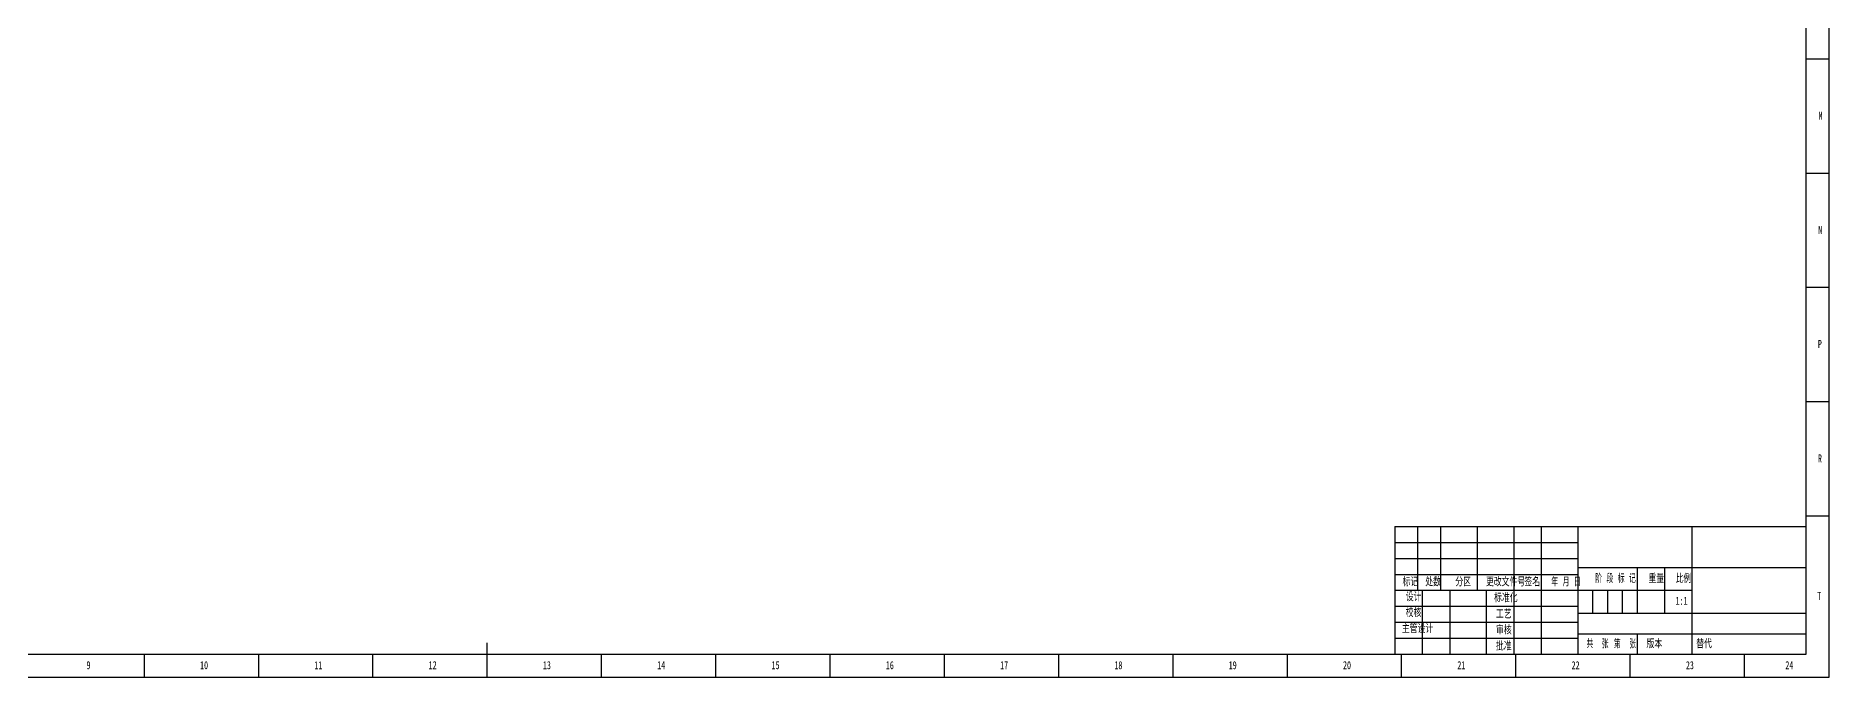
# Model space of a CAD drawing. Header units: millimetres. Extents: x 0 to 1189, y 0 to 841.
# Drawn here: x 405 to 1189, y 0 to 281 of the extents above; entities that cross this region are included whole.
import ezdxf

# ---------------------------------------------------------------- set-up
doc = ezdxf.new("R2010")
doc.units = ezdxf.units.MM
for name, color, linetype in [('10', 7, 'Continuous'), ('5', 7, 'Continuous'), ('9', 7, 'Continuous'), ('SLD-0', 7, 'Continuous')]:
    doc.layers.add(name, color=color, linetype=linetype)
doc.styles.add('SLDTEXTSTYLE0', font='TXT', dxfattribs={"width": 0.7, "bigfont": 'bigfont'})
doc.styles.add('SLDTEXTSTYLE1', font='TXT', dxfattribs={"width": 0.6, "bigfont": 'bigfont'})
doc.styles.add('SLDTEXTSTYLE2', font='TXT', dxfattribs={"width": 0.614286, "bigfont": 'bigfont'})
doc.styles.add('SLDTEXTSTYLE3', font='TXT', dxfattribs={"width": 0.62, "bigfont": 'bigfont'})
doc.styles.add('SLDTEXTSTYLE5', font='TXT', dxfattribs={"width": 0.7})

msp = doc.modelspace()

# ---------------------------------------------------------------- linework, layer by layer
at = {"layer": '5', "color": 7}
for p, q in [((1189, 0), (1189, 841)), ((999, 59), (1079, 59)), ((999, 52), (1079, 52)), ((1085.5, 38), (1085.5, 28)), ((1092, 38), (1092, 28)), ((1098.5, 38), (1098.5, 28)), ((0, 0), (1189, 0))]:
    msp.add_line(p, q, dxfattribs=at)
at = {"layer": '5', "color": 7, "lineweight": 25}
for p, q in [((1179, 10), (1179, 831.05)), ((999, 66), (1179, 66)), ((999, 66), (999, 10)), ((1009, 66), (1009, 38)), ((1019, 66), (1019, 38)), ((1035, 66), (1035, 38)), ((1051, 66), (1051, 10)), ((1063, 66), (1063, 10)), ((1079, 66), (1079, 10)), ((1129, 66), (1129, 38)), ((1079, 48), (1179, 48)), ((1105, 48), (1105, 28)), ((1117, 48), (1117, 28)), ((999, 45), (1079, 45)), ((999, 38), (1129, 38)), ((1011, 38), (1011, 10)), ((1023, 38), (1023, 10)), ((1039, 38), (1039, 10)), ((1129, 38), (1129, 10)), ((999, 31), (1079, 31)), ((999, 24), (1079, 24)), ((1079, 28), (1179, 28)), ((999, 17), (1079, 17)), ((1079.01, 18.98), (1179, 18.98)), ((0, 10), (1179, 10))]:
    msp.add_line(p, q, dxfattribs=at)
at = {"layer": '5'}
for p, q in [((1189, 270.5), (1179, 270.5)), ((1189, 220.5), (1179, 220.5)), ((1189, 170.5), (1179, 170.5)), ((1189, 120.5), (1179, 120.5)), ((1189, 70.5), (1179, 70.5)), ((452, 0), (452, 10)), ((502, 0), (502, 10)), ((552, 0), (552, 10)), ((652, 0), (652, 10)), ((702, 0), (702, 10)), ((752, 0), (752, 10)), ((802, 0), (802, 10)), ((852, 0), (852, 10)), ((902, 0), (902, 10)), ((952, 0), (952, 10)), ((1002, 0), (1002, 10)), ((1052, 0), (1052, 10)), ((1102, 0), (1102, 10)), ((1152, 0), (1152, 10))]:
    msp.add_line(p, q, dxfattribs=at)
at = {"layer": '5', "lineweight": 25}
for p, q in [((1105, 18.98), (1105, 10)), ((602, 0), (602, 15))]:
    msp.add_line(p, q, dxfattribs=at)

# ---------------------------------------------------------------- texts
at = {"layer": '10', "char_height": 3.5, "attachment_point": 2}
for s, insert, style in [('M', (1185.21, 247.55), 'SLDTEXTSTYLE5'), ('N', (1185.1, 197.48), 'SLDTEXTSTYLE5'), ('P', (1184.94, 147.55), 'SLDTEXTSTYLE5'), ('R', (1184.98, 97.48), 'SLDTEXTSTYLE5'), ('T', (1184.66, 37.3), 'SLDTEXTSTYLE5'), ('校核', (1007.18, 29.86), 'SLDTEXTSTYLE0'), ('主管设计', (1008.93, 22.83), 'SLDTEXTSTYLE0'), ('9', (427.55, 6.98), 'SLDTEXTSTYLE5'), ('10', (478.09, 6.98), 'SLDTEXTSTYLE5'), ('11', (528.09, 6.98), 'SLDTEXTSTYLE5'), ('12', (578.09, 6.98), 'SLDTEXTSTYLE5'), ('13', (628.09, 6.98), 'SLDTEXTSTYLE5'), ('14', (678.09, 6.98), 'SLDTEXTSTYLE5'), ('15', (728.09, 6.98), 'SLDTEXTSTYLE5'), ('16', (778.09, 6.98), 'SLDTEXTSTYLE5'), ('17', (828.09, 6.98), 'SLDTEXTSTYLE5'), ('18', (878.09, 6.98), 'SLDTEXTSTYLE5'), ('19', (928.09, 6.98), 'SLDTEXTSTYLE5'), ('20', (978.09, 6.98), 'SLDTEXTSTYLE5'), ('21', (1028.09, 6.98), 'SLDTEXTSTYLE5'), ('22', (1078.09, 6.98), 'SLDTEXTSTYLE5'), ('23', (1128.09, 6.98), 'SLDTEXTSTYLE5'), ('24', (1171.59, 6.98), 'SLDTEXTSTYLE5')]:
    msp.add_mtext(s, dxfattribs=dict(at, insert=insert, style=style))
at = {"layer": '10', "color": 7, "insert": (1112.53, 16.19), "char_height": 3.5, "attachment_point": 2, "style": 'SLDTEXTSTYLE0'}
msp.add_mtext('版本', dxfattribs=at)
at = {"layer": '9', "color": 7, "char_height": 3.5, "attachment_point": 2}
for s, insert, style in [('标记', (1005.82, 43.31), 'SLDTEXTSTYLE0'), ('处数', (1015.76, 43.31), 'SLDTEXTSTYLE0'), ('分区', (1028.92, 43.31), 'SLDTEXTSTYLE0'), ('更改文件号', (1047.47, 43.31), 'SLDTEXTSTYLE0'), ('签名', (1059.15, 43.31), 'SLDTEXTSTYLE0'), ('年 月 日', (1073.91, 43.31), 'SLDTEXTSTYLE3'), ('阶 段 标 记', (1095.54, 44.81), 'SLDTEXTSTYLE2'), ('重量', (1113.4, 44.81), 'SLDTEXTSTYLE0'), ('比例', (1125.29, 44.81), 'SLDTEXTSTYLE0'), ('设计', (1007.23, 36.77), 'SLDTEXTSTYLE0'), ('标准化', (1047.57, 36.36), 'SLDTEXTSTYLE0'), ('工艺', (1046.68, 29.23), 'SLDTEXTSTYLE0'), ('审核', (1046.68, 22.25), 'SLDTEXTSTYLE0'), ('共  张', (1087.69, 16.19), 'SLDTEXTSTYLE1'), ('第  张', (1099.68, 16.19), 'SLDTEXTSTYLE1'), ('批准', (1046.66, 15.22), 'SLDTEXTSTYLE0')]:
    msp.add_mtext(s, dxfattribs=dict(at, insert=insert, style=style))
at = {"layer": 'SLD-0', "char_height": 3.5}
for s, insert, attachment_point, style in [('1:1', (1124.44, 35.16), 2, 'SLDTEXTSTYLE5'), ('替代', (1130.85, 16.19), 1, 'SLDTEXTSTYLE0')]:
    msp.add_mtext(s, dxfattribs=dict(at, insert=insert, attachment_point=attachment_point, style=style))

doc.saveas('drawing.dxf')
